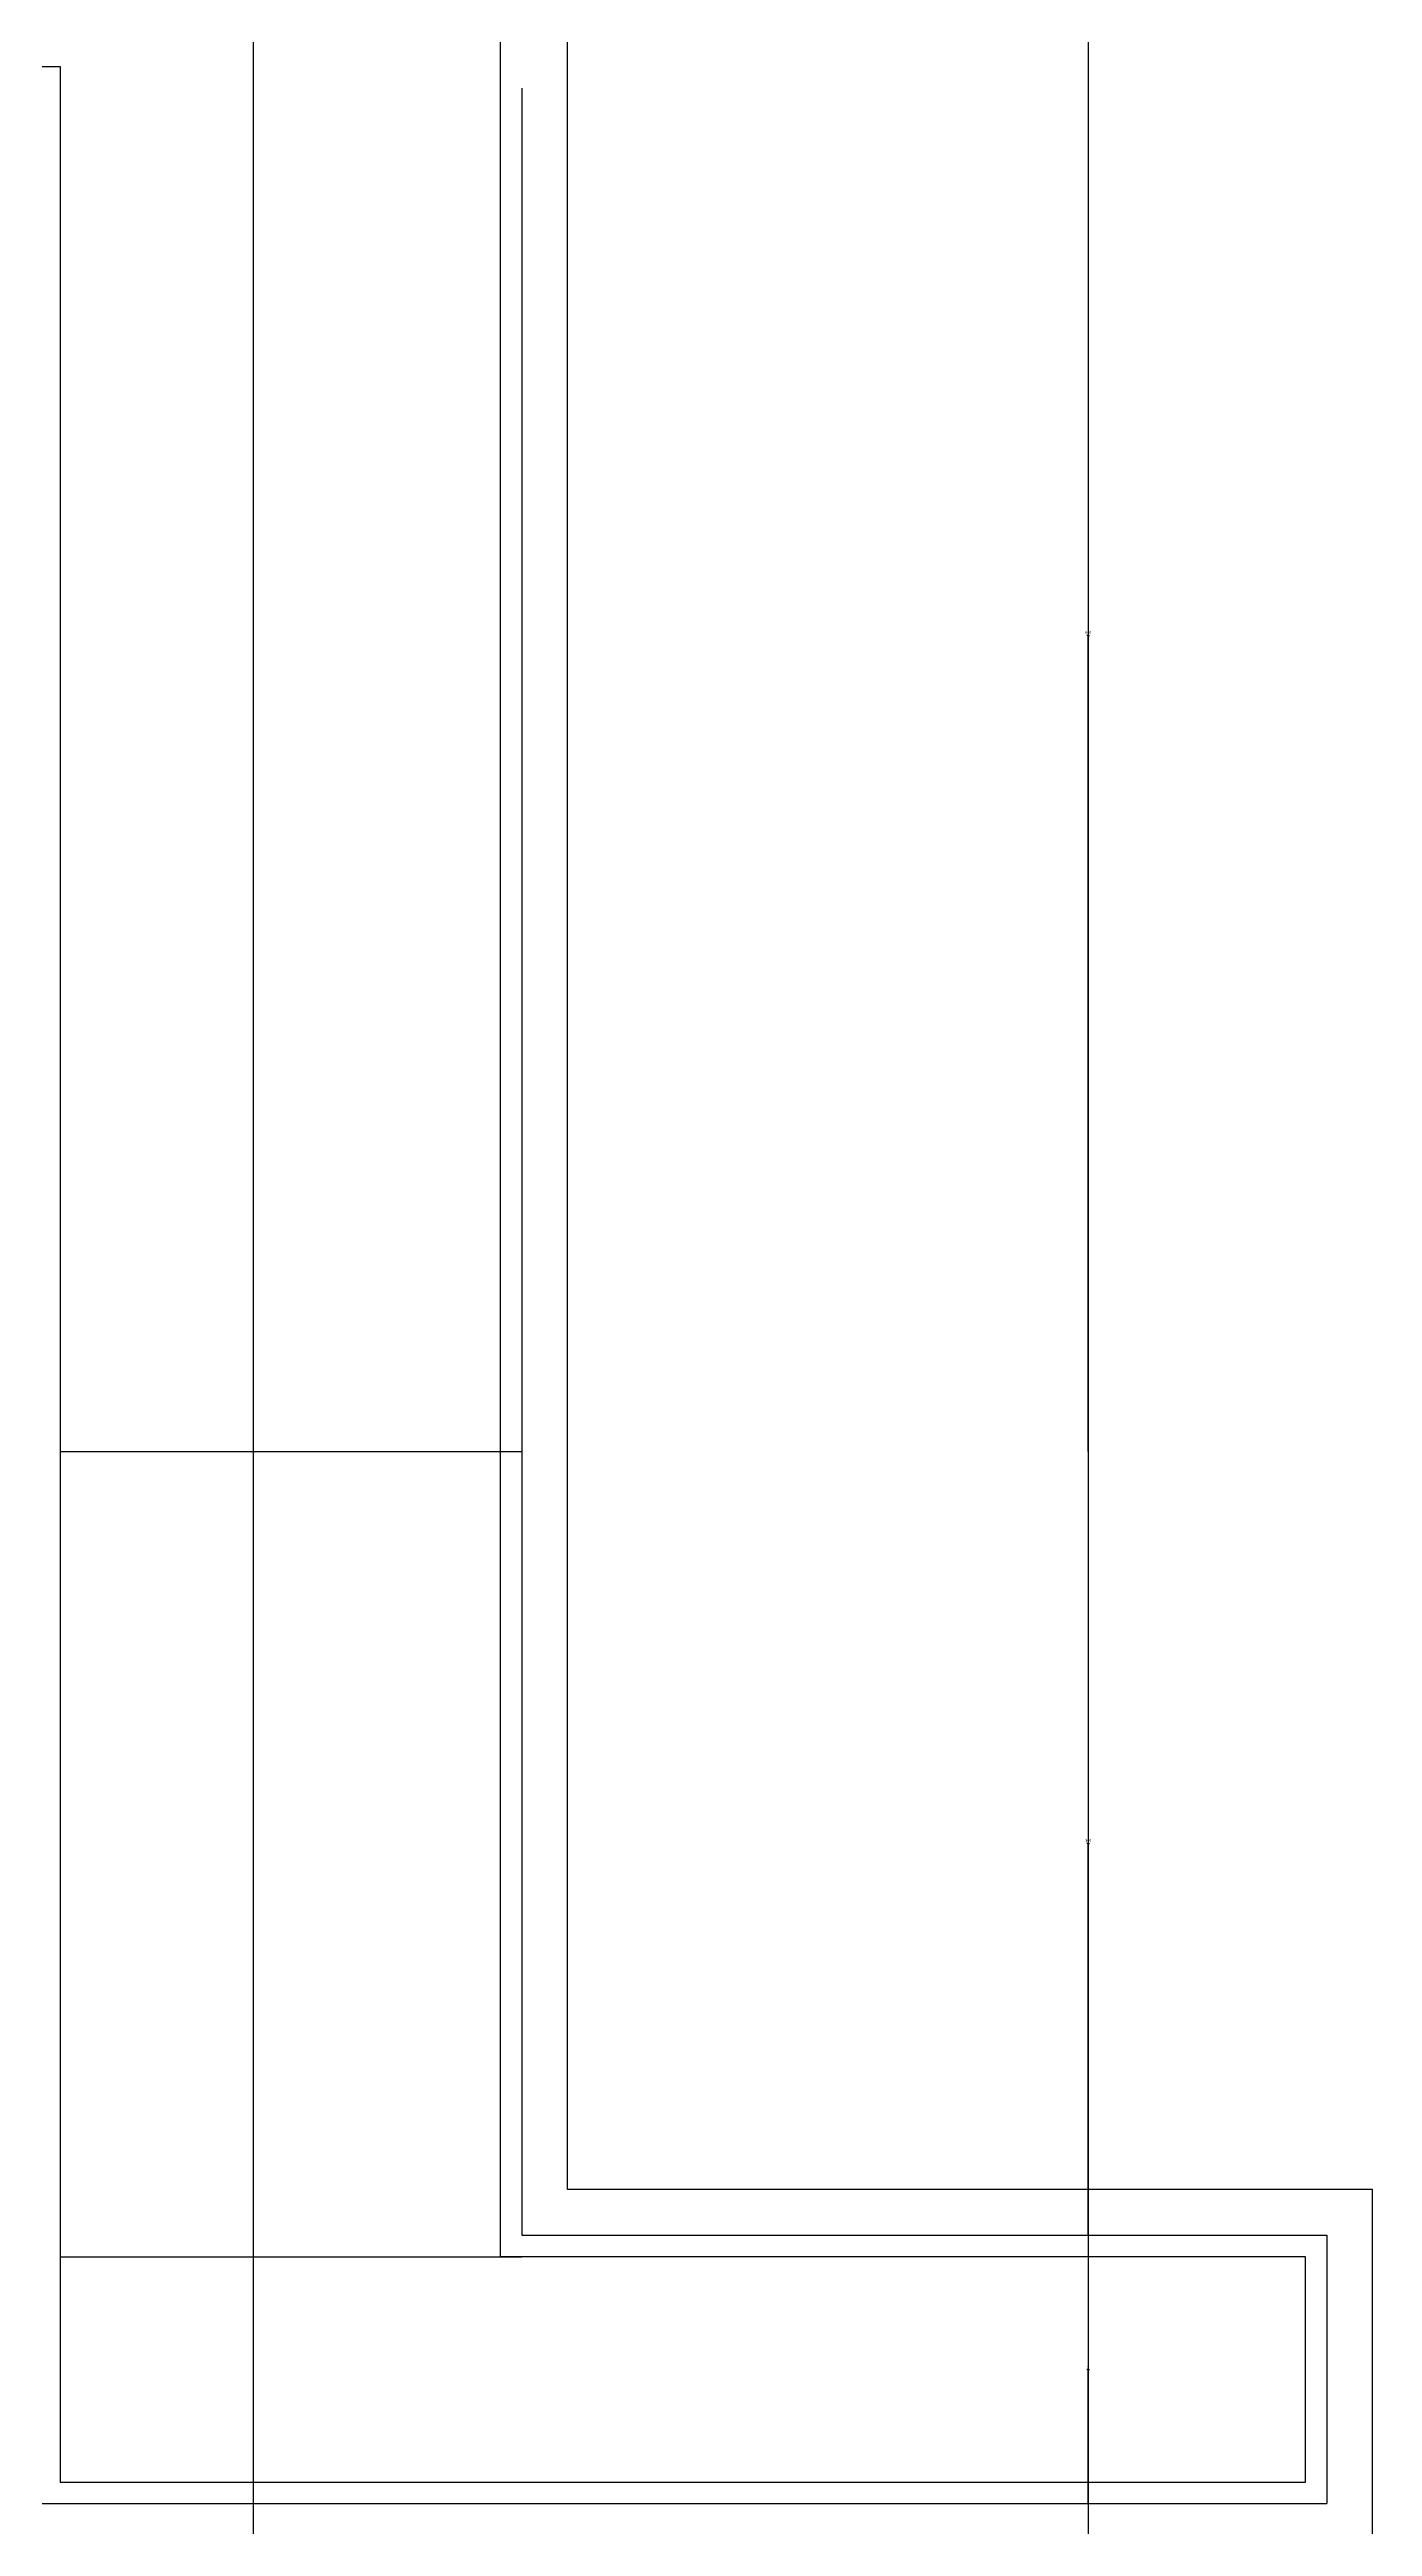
# Model space of a CAD drawing. Header units: metres. Extents: x -3162 to 6352, y -3306 to 1625.
# Drawn here: x 2627 to 3120, y 190 to 1113 of the extents above; entities that cross this region are included whole.
import ezdxf

# ---------------------------------------------------------------- set-up
doc = ezdxf.new("R2010")
doc.units = ezdxf.units.M
for name, color, linetype in [('LM', 141, 'Continuous'), ('PUB_DIM', 3, 'Continuous'), ('PUB_WALL', 7, 'Continuous'), ('S_DOTE', 1, 'Continuous'), ('S_WALL', 7, 'Continuous')]:
    doc.layers.add(name, color=color, linetype=linetype)
doc.dimstyles.get("Standard").update_dxf_attribs({"dimtxt": 2.5, "dimasz": 2.5, "dimexe": 1.25, "dimexo": 0.625, "dimtad": 1, "dimcen": 2.5, "dimazin": 3, "dimtfac": 1, "dimtmove": 0, "dimatfit": 3})

# ---------------------------------------------------------------- blocks, each defined once
blk = doc.blocks.new('*D20')
for p, q in [((3014.03, 1198.48), (3014.03, -501.52)), ((3013.78, -501.52), (3013.53, -501.52)), ((3014.03, -2201.52), (3014.03, -501.52)), ((3014.03, -501.52), (3014.03, -501.52)), ((3014.28, -501.52), (3014.53, -501.52))]:
    blk.add_line(p, q)
at = {"layer": 'Defpoints'}
for p in [(3014.03, 1198.48), (3014.03, -501.52), (3014.03, -2201.52)]:
    blk.add_point(p, dxfattribs=at)
at = {"layer": 'PUB_DIM', "insert": (3014.03, -500.395), "char_height": 1, "attachment_point": 5}
blk.add_mtext('3500', dxfattribs=at)
blk = doc.blocks.new('*D21')
for p, q in [((3014.03, 198.48), (3014.03, -801.52)), ((3013.78, -801.52), (3013.53, -801.52)), ((3014.03, -1801.52), (3014.03, -801.52)), ((3014.03, -801.52), (3014.03, -801.52)), ((3014.28, -801.52), (3014.53, -801.52))]:
    blk.add_line(p, q)
at = {"layer": 'Defpoints'}
for p in [(3014.03, 198.48), (3014.03, -801.52), (3014.03, -1801.52)]:
    blk.add_point(p, dxfattribs=at)
at = {"layer": 'PUB_DIM', "insert": (3014.03, -800.395), "char_height": 1, "attachment_point": 5}
blk.add_mtext('0', dxfattribs=at)
blk = doc.blocks.new('*D27')
for p, q in [((3014.03, 1198.48), (3014.03, 894.48)), ((3013.78, 894.48), (3013.53, 894.48)), ((3014.03, 590.47), (3014.03, 894.48)), ((3014.03, 894.48), (3014.03, 894.48)), ((3014.28, 894.48), (3014.53, 894.48))]:
    blk.add_line(p, q)
at = {"layer": 'Defpoints'}
for p in [(3014.03, 1198.48), (3014.03, 894.48), (3014.03, 590.47)]:
    blk.add_point(p, dxfattribs=at)
at = {"layer": 'PUB_DIM', "insert": (3014.03, 895.605), "char_height": 1, "attachment_point": 5}
blk.add_mtext('600', dxfattribs=at)
blk = doc.blocks.new('*D28')
for p, q in [((3014.03, 590.47), (3014.03, 444.48)), ((3013.78, 444.48), (3013.53, 444.48)), ((3014.03, 298.48), (3014.03, 444.48)), ((3014.03, 444.48), (3014.03, 444.48)), ((3014.28, 444.48), (3014.53, 444.48))]:
    blk.add_line(p, q)
at = {"layer": 'Defpoints'}
for p in [(3014.03, 590.47), (3014.03, 444.48), (3014.03, 298.48)]:
    blk.add_point(p, dxfattribs=at)
at = {"layer": 'PUB_DIM', "insert": (3014.03, 445.605), "char_height": 1, "attachment_point": 5}
blk.add_mtext('300', dxfattribs=at)
blk = doc.blocks.new('*D29')
for p, q in [((3014.03, 298.48), (3014.03, 248.48)), ((3013.78, 248.48), (3013.53, 248.48)), ((3014.03, 198.48), (3014.03, 248.48)), ((3014.03, 248.48), (3014.03, 248.48)), ((3014.28, 248.48), (3014.53, 248.48))]:
    blk.add_line(p, q)
at = {"layer": 'Defpoints'}
for p in [(3014.03, 298.48), (3014.03, 248.48), (3014.03, 198.48)]:
    blk.add_point(p, dxfattribs=at)
at = {"layer": 'PUB_DIM', "insert": (3014.03, 249.605), "char_height": 1, "attachment_point": 5}
blk.add_mtext('0', dxfattribs=at)

msp = doc.modelspace()

# ---------------------------------------------------------------- hatches: boundary and pattern name
at = {"layer": 'LM'}
h = msp.add_hatch(dxfattribs=at)
h.set_pattern_fill('ANSI31', scale=400)
h.paths.add_polyline_path([(2794.95, 590.47), (2630.95, 590.47), (2630.95, 290.47), (2794.95, 290.47)])

# ---------------------------------------------------------------- linework, layer by layer
for p, q in [((2819.95, 315.47), (2819.95, 1398.47)), ((3119.95, 315.47), (2819.95, 315.47)), ((3119.95, 181.47), (3119.95, 315.47))]:
    msp.add_line(p, q, dxfattribs=at)
at = {"layer": 'PUB_WALL'}
for points in [[(2128.23, 1106.47), (2630.95, 1106.47), (2630.95, 206.47), (3094.95, 206.47), (3094.95, 290.47), (2794.95, 290.47), (2794.95, 1398.47)], [(2630.95, 590.47), (2802.95, 590.47)], [(2630.95, 290.47), (2802.95, 290.47)]]:
    msp.add_lwpolyline(points, dxfattribs=at)
at = {"layer": 'S_DOTE'}
msp.add_line((2702.96, -2890.19), (2702.96, 1479.29), dxfattribs=at)
at = {"layer": 'S_WALL'}
for p, q in [((2802.95, 1098.47), (2802.95, 298.47)), ((2802.95, 298.47), (3102.95, 298.47)), ((3102.95, 298.47), (3102.95, 198.47)), ((2622.95, 198.47), (3102.95, 198.47))]:
    msp.add_line(p, q, dxfattribs=at)

# ---------------------------------------------------------------- dimensions: what is measured, and where the dimension line sits
at = {"layer": 'PUB_DIM'}
for base, p1, p2, text, picture, middle in [((3014.03, -501.52), (3014.03, -2201.52), (3014.03, 1198.48), '3500', '*D20', (3014.03, -500.395)), ((3014.03, 894.48), (3014.03, 590.47), (3014.03, 1198.48), '600', '*D27', (3014.03, 895.605)), ((3014.03, 444.48), (3014.03, 298.48), (3014.03, 590.47), '300', '*D28', (3014.03, 445.605))]:
    dim = msp.add_linear_dim(base=base, p1=p1, p2=p2, text=text, dimstyle='Standard', dxfattribs=at)
    dim.commit()
    dim.dimension.update_dxf_attribs({"geometry": picture, "text_midpoint": middle})
for base, p1, p2, picture, middle in [((3014.03, 248.48), (3014.03, 198.48), (3014.03, 298.48), '*D29', (3014.03, 249.605)), ((3014.03, -801.52), (3014.03, -1801.52), (3014.03, 198.48), '*D21', (3014.03, -800.395))]:
    dim = msp.add_linear_dim(base=base, p1=p1, p2=p2, dimstyle='Standard', dxfattribs=at)
    dim.commit()
    dim.dimension.update_dxf_attribs({"geometry": picture, "text_midpoint": middle})

doc.saveas('drawing.dxf')
